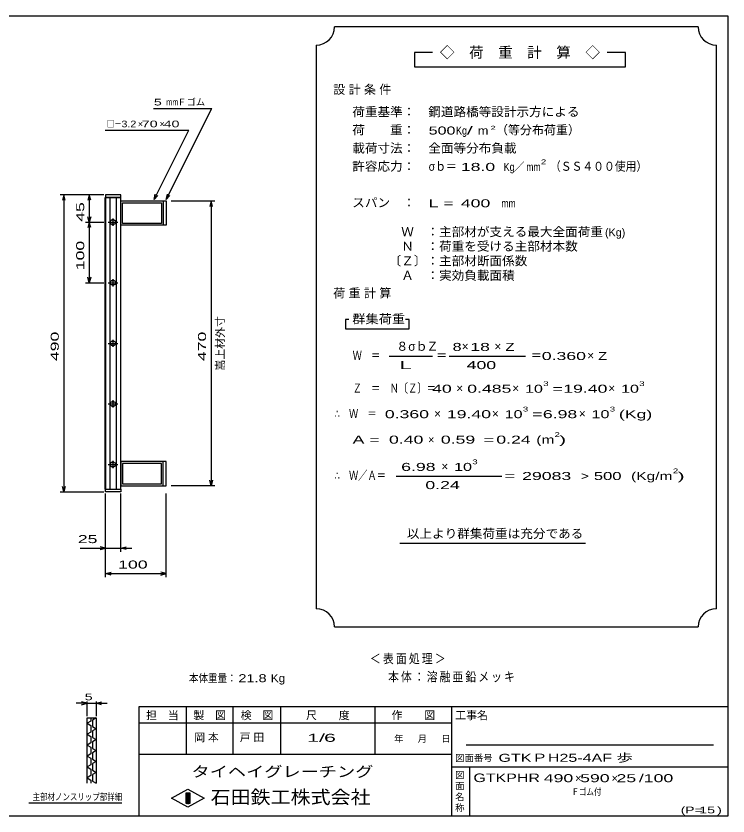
# Model space of a CAD drawing. Units: millimetres, scale not verified. Extents: x -1092 to 1039, y -770 to 632.
# Drawn here: x -136 to 1039, y -688 to 632 of the extents above; entities that cross this region are included whole.
import ezdxf
from ezdxf.enums import TextEntityAlignment as Align

# ---------------------------------------------------------------- set-up
doc = ezdxf.new("R2010")
doc.units = ezdxf.units.MM
doc.header["$LTSCALE"] = 6
for name, color, linetype, lineweight in [('0_2', 150, 'Continuous', 25), ('16', 3, 'Continuous', 25), ('22', 4, 'Continuous', 25), ('24', 2, 'Continuous', 25), ('32', 4, 'Continuous', 25)]:
    doc.layers.add(name, color=color, linetype=linetype, lineweight=lineweight)
doc.styles.add('ベクトル', font='')
doc.styles.get('ベクトル').set_extended_font_data('ベクトル')

msp = doc.modelspace()

# ---------------------------------------------------------------- linework, layer by layer
at = {"layer": '0_2'}
for p, q in [((-1037.4, 632.1), (1038.6, 632.1)), ((1038.6, 632.1), (1038.6, -687.9)), ((1038.6, -507.9), (66.6, -507.9)), ((66.6, -507.9), (66.6, -687.9)), ((144.6, -507.9), (144.6, -585.9)), ((222.6, -585.9), (222.6, -507.9)), ((300.6, -507.9), (300.6, -585.9)), ((456.6, -585.9), (456.6, -507.9)), ((582.6, -507.9), (582.6, -687.9)), ((582.6, -534.9), (66.6, -534.9)), ((1014.6, -570.9), (606.6, -570.9)), ((66.6, -585.9), (582.6, -585.9)), ((582.6, -606.9), (1038.6, -606.9)), ((612.6, -687.9), (612.6, -606.9)), ((120.6, -658.5), (147.6, -643.5)), ((147.6, -643.5), (174.6, -658.5)), ((147.6, -673.5), (120.6, -658.5)), ((144.6, -649.5), (150.6, -649.5)), ((144.6, -667.5), (144.6, -649.5)), ((144.6, -649.5), (145.8, -649.5)), ((145.8, -649.5), (145.8, -667.5)), ((147, -667.5), (147, -649.5)), ((147, -649.5), (148.2, -649.5)), ((174.6, -658.5), (147.6, -673.5)), ((148.2, -649.5), (148.2, -667.5)), ((149.4, -667.5), (149.4, -649.5)), ((149.4, -649.5), (150.6, -649.5)), ((150.6, -649.5), (150.6, -667.5)), ((150.6, -649.5), (150.6, -667.5)), ((150.6, -667.5), (144.6, -667.5)), ((145.8, -667.5), (147, -667.5)), ((148.2, -667.5), (149.4, -667.5)), ((1038.6, -687.9), (-1037.4, -687.9))]:
    msp.add_line(p, q, dxfattribs=at)
at = {"layer": '16'}
for p, q in [((11.3, -148.5), (11.3, 332.5)), ((11.3, 332.5), (12, 332.5)), ((37, 337), (12, 337)), ((12, 337), (12, 332.5)), ((12, 332.5), (37, 332.5)), ((12, 332.5), (12, -148.5)), ((37, 332.5), (12, 332.5)), ((19, 332.5), (19, -148.5)), ((30, -148.5), (30, 332.5)), ((37, 332.5), (37, 337)), ((37, -148.5), (37, 332.5)), ((37, 327), (107, 327)), ((37, 287), (37, 327)), ((40, 324), (104, 324)), ((40, 290), (40, 324)), ((104, 324), (104, 290)), ((107, 327), (107, 287)), ((107, 327), (112, 327)), ((112, 327), (112, 287)), ((16, 292), (32, 292)), ((26, 295), (22, 295)), ((24, 298), (24, 286)), ((22, 289), (26, 289)), ((107, 287), (37, 287)), ((104, 290), (40, 290)), ((112, 287), (107, 287)), ((24, 198), (24, 186)), ((16, 192), (32, 192)), ((26, 195), (22, 195)), ((22, 189), (26, 189)), ((26, 95), (22, 95)), ((24, 98), (24, 86)), ((16, 92), (32, 92)), ((22, 89), (26, 89)), ((16, -8), (32, -8)), ((26, -5), (22, -5)), ((22, -11), (26, -11)), ((24, -2), (24, -14)), ((26, -105), (22, -105)), ((24, -102), (24, -114)), ((107, -103), (37, -103)), ((37, -103), (37, -143)), ((107, -143), (107, -103)), ((112, -103), (107, -103)), ((112, -143), (112, -103)), ((16, -108), (32, -108)), ((22, -111), (26, -111)), ((104, -106), (40, -106)), ((40, -106), (40, -140)), ((104, -140), (104, -106)), ((37, -143), (107, -143)), ((40, -140), (104, -140)), ((107, -143), (112, -143)), ((12, -148.5), (11.3, -148.5)), ((12, -148.5), (37, -148.5)), ((12, -153), (12, -148.5)), ((12, -148.5), (37, -148.5)), ((37, -153), (12, -153)), ((37, -148.5), (37, -153))]:
    msp.add_line(p, q, dxfattribs=at)
for centre, radius, start, end in [((22, 292), 3, 90, 270), ((24, 292), 4, 46.6, 133.4), ((26, 292), 3, 270, 90), ((24, 292), 4, 226.6, 313.4), ((22, 192), 3, 90, 270), ((24, 192), 4, 46.6, 133.4), ((24, 192), 4, 226.6, 313.4), ((26, 192), 3, 270, 90), ((22, 92), 3, 90, 270), ((24, 92), 4, 46.6, 133.4), ((26, 92), 3, 270, 90), ((24, 92), 4, 226.6, 313.4), ((22, -8), 3, 90, 270), ((24, -8), 4, 46.6, 133.4), ((24, -8), 4, 226.6, 313.4), ((26, -8), 3, 270, 90), ((22, -108), 3, 90, 270), ((24, -108), 4, 46.6, 133.4), ((26, -108), 3, 270, 90), ((24, -108), 4, 226.6, 313.4)]:
    msp.add_arc(centre, radius, start, end, dxfattribs=at)
at = {"layer": '22'}
for p, q in [((91, 479.5), (187, 479.5)), ((112, 329.5), (187, 479.5)), ((11, 443.5), (149, 443.5)), ((92, 329.5), (149, 443.5)), ((9, 337), (-63, 337)), ((-57, 337), (-59.4, 328)), ((-54.6, 328), (-57, 337)), ((-57, 337), (-57, -153)), ((9, 337), (-21, 337)), ((-15, 337), (-17.4, 328)), ((-12.6, 328), (-15, 337)), ((-15, 337), (-15, 292)), ((92, 329.5), (93.8, 338.3)), ((92, 329.5), (98, 336.1)), ((112, 329.5), (113.8, 338.3)), ((112, 329.5), (118, 336.1)), ((120, 327), (192, 327)), ((186, 327), (183.6, 318)), ((188.4, 318), (186, 327)), ((186, 327), (186, -143)), ((-21, 292), (9, 292)), ((-15, 292), (-17.4, 301)), ((-15, 292), (-17.4, 283)), ((-12.6, 301), (-15, 292)), ((-12.6, 283), (-15, 292)), ((-15, 292), (-15, 192)), ((-15, 192), (-17.4, 201)), ((-12.6, 201), (-15, 192)), ((-21, 192), (9, 192)), ((-57, -153), (-59.4, -144)), ((-54.6, -144), (-57, -153)), ((192, -143), (120, -143)), ((186, -143), (183.6, -134)), ((188.4, -134), (186, -143)), ((-63, -153), (9, -153)), ((12, -252), (12, -156)), ((12, -294), (12, -156)), ((37, -252), (37, -156)), ((112, -294), (112, -156)), ((-30, -246), (12, -246)), ((12, -246), (3, -243.6)), ((3, -248.4), (12, -246)), ((12, -246), (37, -246)), ((37, -246), (46, -243.6)), ((46, -248.4), (37, -246)), ((37, -246), (55, -246)), ((12, -288), (21, -285.6)), ((21, -290.4), (12, -288)), ((12, -288), (112, -288)), ((112, -288), (103, -285.6)), ((103, -290.4), (112, -288))]:
    msp.add_line(p, q, dxfattribs=at)
at = {"layer": '24', "color": 4}
for p, q in [((989.4, 614.1), (389.4, 614.1)), ((359.4, 584.1), (359.4, -345.9)), ((1019.4, -345.9), (1019.4, 584.1)), ((551.4, 572.1), (521.4, 572.1)), ((521.4, 572.1), (521.4, 548.1)), ((869.4, 572.1), (839.4, 572.1)), ((869.4, 548.1), (869.4, 572.1)), ((521.4, 548.1), (869.4, 548.1)), ((413.4, 131.1), (407.4, 131.1)), ((407.4, 131.1), (407.4, 116.1)), ((512.4, 131.1), (506.4, 131.1)), ((512.4, 116.1), (512.4, 131.1)), ((407.4, 116.1), (512.4, 116.1)), ((479.4, 71.1), (551.4, 71.1)), ((578.4, 71.1), (704.4, 71.1)), ((491.4, -126.9), (665.4, -126.9)), ((497.4, -237.9), (803.4, -237.9)), ((389.4, -375.9), (989.4, -375.9))]:
    msp.add_line(p, q, dxfattribs=at)
for centre, start, end in [((359.4, 614.1), 270, 0), ((1019.4, 614.1), 180, 270), ((359.4, -375.9), 0, 90), ((1019.4, -375.9), 90, 180)]:
    msp.add_arc(centre, 30, start, end, dxfattribs=at)
at = {"layer": '32'}
for p, q in [((-18.6, -501.9), (-27.6, -499.5)), ((-18.6, -522.9), (-18.6, -498.9)), ((-3.6, -498.9), (-3.6, -522.9)), ((-3.6, -501.9), (5.4, -499.5)), ((-18.6, -501.9), (-36.6, -501.9)), ((-27.6, -504.3), (-18.6, -501.9)), ((-18.6, -501.9), (-3.6, -501.9)), ((5.4, -504.3), (-3.6, -501.9)), ((-3.6, -501.9), (14.4, -501.9)), ((-18.6, -525.9), (-3.6, -525.9)), ((-18.6, -633.9), (-18.6, -525.9)), ((-12.6, -525.9), (-12.6, -531.3)), ((-3.6, -525.9), (-9.6, -529.5)), ((-3.6, -525.9), (-3.6, -633.9)), ((-12.6, -531.3), (-18.6, -534.9)), ((-18.6, -534.9), (-12.6, -538.5)), ((-12.6, -538.5), (-12.6, -549.3)), ((-9.6, -529.5), (-9.6, -540.3)), ((-9.6, -540.3), (-3.6, -543.9)), ((-12.6, -549.3), (-18.6, -552.9)), ((-18.6, -552.9), (-12.6, -556.5)), ((-3.6, -543.9), (-9.6, -547.5)), ((-9.6, -547.5), (-9.6, -558.3)), ((-12.6, -567.3), (-18.6, -570.9)), ((-12.6, -556.5), (-12.6, -567.3)), ((-9.6, -558.3), (-3.6, -561.9)), ((-3.6, -561.9), (-9.6, -565.5)), ((-9.6, -565.5), (-9.6, -576.3)), ((-18.6, -570.9), (-12.6, -574.5)), ((-12.6, -574.5), (-12.6, -585.3)), ((-9.6, -576.3), (-3.6, -579.9)), ((-3.6, -579.9), (-9.6, -583.5)), ((-12.6, -585.3), (-18.6, -588.9)), ((-18.6, -588.9), (-12.6, -592.5)), ((-12.6, -592.5), (-12.6, -603.3)), ((-9.6, -583.5), (-9.6, -594.3)), ((-12.6, -603.3), (-18.6, -606.9)), ((-18.6, -606.9), (-12.6, -610.5)), ((-9.6, -594.3), (-3.6, -597.9)), ((-3.6, -597.9), (-9.6, -601.5)), ((-9.6, -601.5), (-9.6, -612.3)), ((-12.6, -610.5), (-12.6, -621.3)), ((-9.6, -612.3), (-3.6, -615.9)), ((-3.6, -615.9), (-9.6, -619.5)), ((-9.6, -619.5), (-9.6, -630.3)), ((-12.6, -621.3), (-18.6, -624.9)), ((-18.6, -624.9), (-12.6, -628.5)), ((-12.6, -628.5), (-12.6, -633.9)), ((-9.6, -630.3), (-3.6, -633.9)), ((38.4, -666.9), (-114.6, -666.9))]:
    msp.add_line(p, q, dxfattribs=at)

# ---------------------------------------------------------------- texts
at = {"layer": '0_2', "style": 'ベクトル'}
for s, height, p in [('担\u3000当', 13.2, (78.6, -521.7)), ('製\u3000図', 13.2, (156.6, -521.7)), ('検\u3000図', 13.2, (234.6, -521.7)), ('尺\u3000\u3000度', 13.2, (342.6, -521.7)), ('作\u3000\u3000図', 13.2, (483.6, -521.7)), ('工事名', 13.2, (588.6, -521.7)), ('年', 11, (487.8, -560.4)), ('月', 11, (526.8, -560.4)), ('日', 11, (565.8, -560.4)), ('図面番号', 11, (588.6, -592.2)), ('図', 11, (588.6, -620.4)), ('面', 11, (588.6, -638.4)), ('名', 11, (588.6, -656.4)), ('称', 11, (588.6, -674.4))]:
    msp.add_text(s, height=height, dxfattribs=at).set_placement(p, align=Align.MIDDLE_LEFT)
at = {"layer": '0_2', "color": 222, "style": 'ベクトル'}
for s, height, width, p in [('タイヘイグレーチング', 17.6, 1.25, (153.6, -614.7)), ('石田鉄工株式会社', 21.99, 1.1, (185.1, -656.7))]:
    msp.add_text(s, height=height, dxfattribs=dict(at, width=width)).set_placement(p, align=Align.MIDDLE_LEFT)
at = {"layer": '22', "color": 2, "style": 'ベクトル'}
for s, height, width, p in [(' 5 ', 11, 1.6, (85, 490)), ('mm', 11, 0.75, (112, 490)), ('□－', 11, 0.8, (14, 454)), ('3.2', 11, 1.2, (38, 454)), (' 70 ', 11, 1.6, (65, 454)), (' 40 ', 11, 1.6, (101, 454)), (' 25 ', 13.2, 1.65, (-42, -231)), (' 100 ', 13.2, 1.65, (24.5, -273)), ('本体重量：', 13.2, 0.85, (149.4, -460.5)), (' 21.8', 13.2, 1.35, (224.4, -460.5)), ('Kg', 13.2, 1.1, (284.4, -460.5)), ('1/', 13.2, 2, (344.4, -558.9)), (' 6 ', 13.2, 2, (362.4, -558.9)), ('GTKＰH25-4AF 歩        ', 13.2, 1.5, (660, -591.9)), ('GTKPHR', 14.08, 1.4, (618.6, -624.9)), (' 490 ', 13.2, 1.65, (726.6, -625.5)), (' 590 ', 13.2, 1.65, (786.6, -625.5)), (' 25 ', 13.2, 1.65, (846.6, -625.5)), ('/', 13.2, 1.65, (891.6, -625.5)), (' 100 ', 13.2, 1.65, (891.6, -625.5)), ('Ｆゴム付', 11, 0.8, (780.6, -648)), ('(P=', 11, 1.55, (960.6, -678)), (' 15 ', 11, 1.6, (984.6, -678)), (')', 11, 1.6, (1020.6, -678))]:
    msp.add_text(s, height=height, dxfattribs=dict(at, width=width)).set_placement(p, align=Align.MIDDLE_LEFT)
for s, height, p in [('Ｆゴム', 11, (130, 490)), ('×', 11, (65, 454)), ('×', 11, (101, 454)), ('×', 13.2, (786.6, -625.5)), ('×', 13.2, (846.6, -625.5))]:
    msp.add_text(s, height=height, dxfattribs=at).set_placement(p, align=Align.MIDDLE_LEFT)
at = {"layer": '22', "color": 2, "style": 'ベクトル', "width": 1.65}
for s, p in [(' 45 ', (-30, 284.5)), (' 100 ', (-30, 204.5)), (' 490 ', (-72, 54.5)), (' 470', (171, 54.5))]:
    msp.add_text(s, height=13.2, rotation=90, dxfattribs=at).set_placement(p, align=Align.MIDDLE_LEFT)
at = {"layer": '22', "color": 2, "style": 'ベクトル'}
msp.add_text('嵩上材外寸', height=13.2, rotation=90, dxfattribs=at).set_placement((201, 47), align=Align.MIDDLE_LEFT)
at = {"layer": '22', "color": 2, "attachment_point": 4, "style": 'ベクトル'}
for s, insert, char_height in [('\\T1.2;\\W0.85;＜表面処理＞', (447.9, -429), 15.4), ('\\T1.19;\\W0.85;本体：溶融亜鉛メッキ', (477.9, -459), 15.4), ('\\T1.25;岡本\u3000', (158.1, -558.9), 13.2), ('\\T1.25;戸田\u3000', (233.1, -558.9), 13.2)]:
    msp.add_mtext(s, dxfattribs=dict(at, insert=insert, char_height=char_height))
at = {"layer": '24', "style": 'ベクトル'}
for s, height, p in [('◇\u3000荷\u3000重\u3000計\u3000算\u3000◇', 17.6, (563.4, 572.1)), ('（等分布荷重）', 14.52, (655.8, 444)), ('／', 13.2, (684.9, 383.1)), ('(Kg)', 13.2, (835.8, 275.1)), ('８', 14.5, (491.4, 87)), ('σｂ', 14.52, (511.2, 87)), ('Ｚ', 14.5, (541.2, 87)), ('×', 14.5, (599.4, 87)), ('×', 14.5, (653.4, 87)), ('×', 14.5, (806.4, 72)), ('×', 14.5, (590.4, 18)), ('×', 14.5, (682.8, 18)), ('×', 14.5, (841.2, 18)), ('×', 14.5, (553.8, -24)), ('×', 14.5, (649.2, -24)), ('×', 14.5, (792.6, -24)), ('×', 13.2, (543.9, -66.9)), ('×', 14.5, (565.8, -111))]:
    msp.add_text(s, height=height, dxfattribs=at).set_placement(p, align=Align.MIDDLE_LEFT)
for s, height, width, p in [('荷重基準：\u3000', 14.52, 1.05, (418.8, 474)), ('鋼道路橋等設計示方による', 14.52, 1.05, (544.2, 474)), ('荷\u3000\u3000重：\u3000', 14.52, 1.05, (418.8, 444)), ('500', 13.2, 1.5, (544.8, 443.1)), ('Kg', 13.2, 0.85, (589.8, 443.1)), ('/', 13.2, 2, (607.8, 443.1)), ('2', 6.6, 1.8, (646.8, 447.6)), ('m', 13.2, 1.2, (625.8, 443.1)), ('載荷寸法：\u3000', 14.52, 1.05, (418.8, 414)), ('全面等分布負載', 14.52, 1.05, (544.2, 414)), ('許容応力：\u3000', 14.52, 1.05, (418.8, 384)), ('σｂ＝', 14.52, 0.9, (544.8, 384)), (' 18.0', 13.2, 1.65, (589.8, 383.1)), ('Kg', 13.2, 0.85, (668.4, 383.1)), ('mm', 13.2, 0.8, (705.9, 383.1)), ('2', 7.92, 1.5, (729.9, 391.5)), ('（ＳＳ４００使用）', 14.52, 0.9, (744.9, 384)), ('スパン\u3000：\u3000', 14.52, 1.05, (418.8, 324)), ('L =', 13.2, 1.65, (544.8, 323.1)), (' 400 ', 13.2, 1.65, (589.8, 323.1)), ('mm', 13.2, 0.8, (664.8, 323.1)), ('\u3000Ｗ\u3000：主部材が支える最大全面荷重', 14.52, 1.05, (478.8, 276)), ('\u3000Ｎ\u3000：荷重を受ける主部材本数', 14.52, 1.05, (478.8, 252)), ('〔Ｚ〕：主部材断面係数', 14.52, 1.05, (478.8, 228)), ('\u3000Ａ\u3000：実効負載面積', 14.52, 1.05, (478.8, 204)), ('群集荷重', 14.52, 1.1, (418.8, 132)), ('8', 13.2, 1.5, (584.4, 86.1)), (' 18 ', 13.2, 1.65, (605.4, 86.1)), ('Z', 13.2, 1.4, (671.4, 86.1)), ('Ｗ\u3000＝', 14.52, 0.75, (419.4, 72)), ('＝', 14.5, 0.9, (557.4, 72)), ('＝', 14.5, 0.9, (713.4, 72)), ('0.360', 13.2, 1.65, (731.4, 71.1)), ('Z', 13.2, 1.4, (824.4, 71.1)), (' 400 ', 13.2, 1.65, (599.4, 56.1)), ('Ｚ\u3000＝\u3000Ｎ〔Ｚ〕＝', 14.52, 0.75, (419.4, 18)), ('3', 7.92, 1.5, (733.8, 25.5)), ('3', 7.92, 1.5, (892.2, 25.5)), (' 40 ', 13.2, 1.65, (542.4, 17.1)), ('0.485', 13.2, 1.65, (608.4, 17.1)), ('10', 13.2, 1.5, (703.8, 17.1)), ('=', 13.2, 1.7, (748.8, 17.1)), ('19.40', 13.2, 1.65, (766.8, 17.1)), ('10', 13.2, 1.5, (862.2, 17.1)), ('3', 7.92, 1.5, (700.2, -16.5)), ('3', 7.92, 1.5, (843.6, -16.5)), ('∴\u3000Ｗ\u3000＝', 14.52, 0.75, (389.4, -24)), (' 0.360', 13.2, 1.65, (464.4, -24.9)), ('19.40', 13.2, 1.65, (574.8, -24.9)), ('10', 13.2, 1.5, (670.2, -24.9)), ('=', 13.2, 1.7, (715.2, -24.9)), ('6.98', 13.2, 1.65, (733.2, -24.9)), ('10', 13.2, 1.5, (813.6, -24.9)), ('(Kg)', 13.2, 1.65, (858.6, -24.9)), ('A = ', 13.2, 1.65, (419.4, -66.9)), ('0.40', 13.2, 1.65, (479.4, -66.9)), ('0.59', 13.2, 1.65, (564.9, -66.9)), ('=', 13.2, 1.7, (635.4, -66.9)), ('0.24', 13.2, 1.65, (656.4, -66.9)), ('(m', 13.2, 1.45, (722.4, -66.9)), ('2', 7.92, 1.5, (752.4, -58.5)), (')', 13.2, 2, (759.9, -66.9)), (' 6.98', 13.2, 1.65, (491.4, -111.9)), ('10', 13.2, 1.5, (586.8, -111.9)), ('3', 7.92, 1.5, (616.8, -103.5)), ('∴\u3000Ｗ／Ａ＝', 14.52, 0.75, (389.4, -126)), ('2', 7.92, 1.5, (947.7, -118.5)), ('=', 13.2, 1.7, (669.9, -126.9)), (' 29083 ', 13.2, 1.65, (690.9, -126.9)), ('>', 13.2, 1.3, (795.9, -126.9)), (' 500 ', 13.2, 1.55, (809.7, -126.9)), ('(Kg/m', 13.2, 1.45, (878.7, -126.9)), (')', 13.2, 2, (955.2, -126.9)), ('0.24', 13.2, 1.65, (539.4, -141.9)), ('以上より群集荷重は充分である', 14.52, 1.05, (508.8, -222))]:
    msp.add_text(s, height=height, dxfattribs=dict(at, width=width)).set_placement(p, align=Align.MIDDLE_LEFT)
at = {"layer": '24', "attachment_point": 4, "style": 'ベクトル'}
for s, insert, char_height in [('\\T1.28;設計条件', (387.3, 510), 14.52), ('\\T1.28;荷重計算', (387.3, 174), 14.52), ('\\T1.5;\\W2;\\~L\\~', (482.4, 56.1), 13.2)]:
    msp.add_mtext(s, dxfattribs=dict(at, insert=insert, char_height=char_height))
at = {"layer": '32', "color": 2, "style": 'ベクトル'}
for s, width, p in [(' 5 ', 1.6, (-29.1, -491.4)), ('主部材ノンスリップ部詳細', 0.8, (-108.6, -656.4))]:
    msp.add_text(s, height=11, dxfattribs=dict(at, width=width)).set_placement(p, align=Align.MIDDLE_LEFT)

doc.saveas('drawing.dxf')
